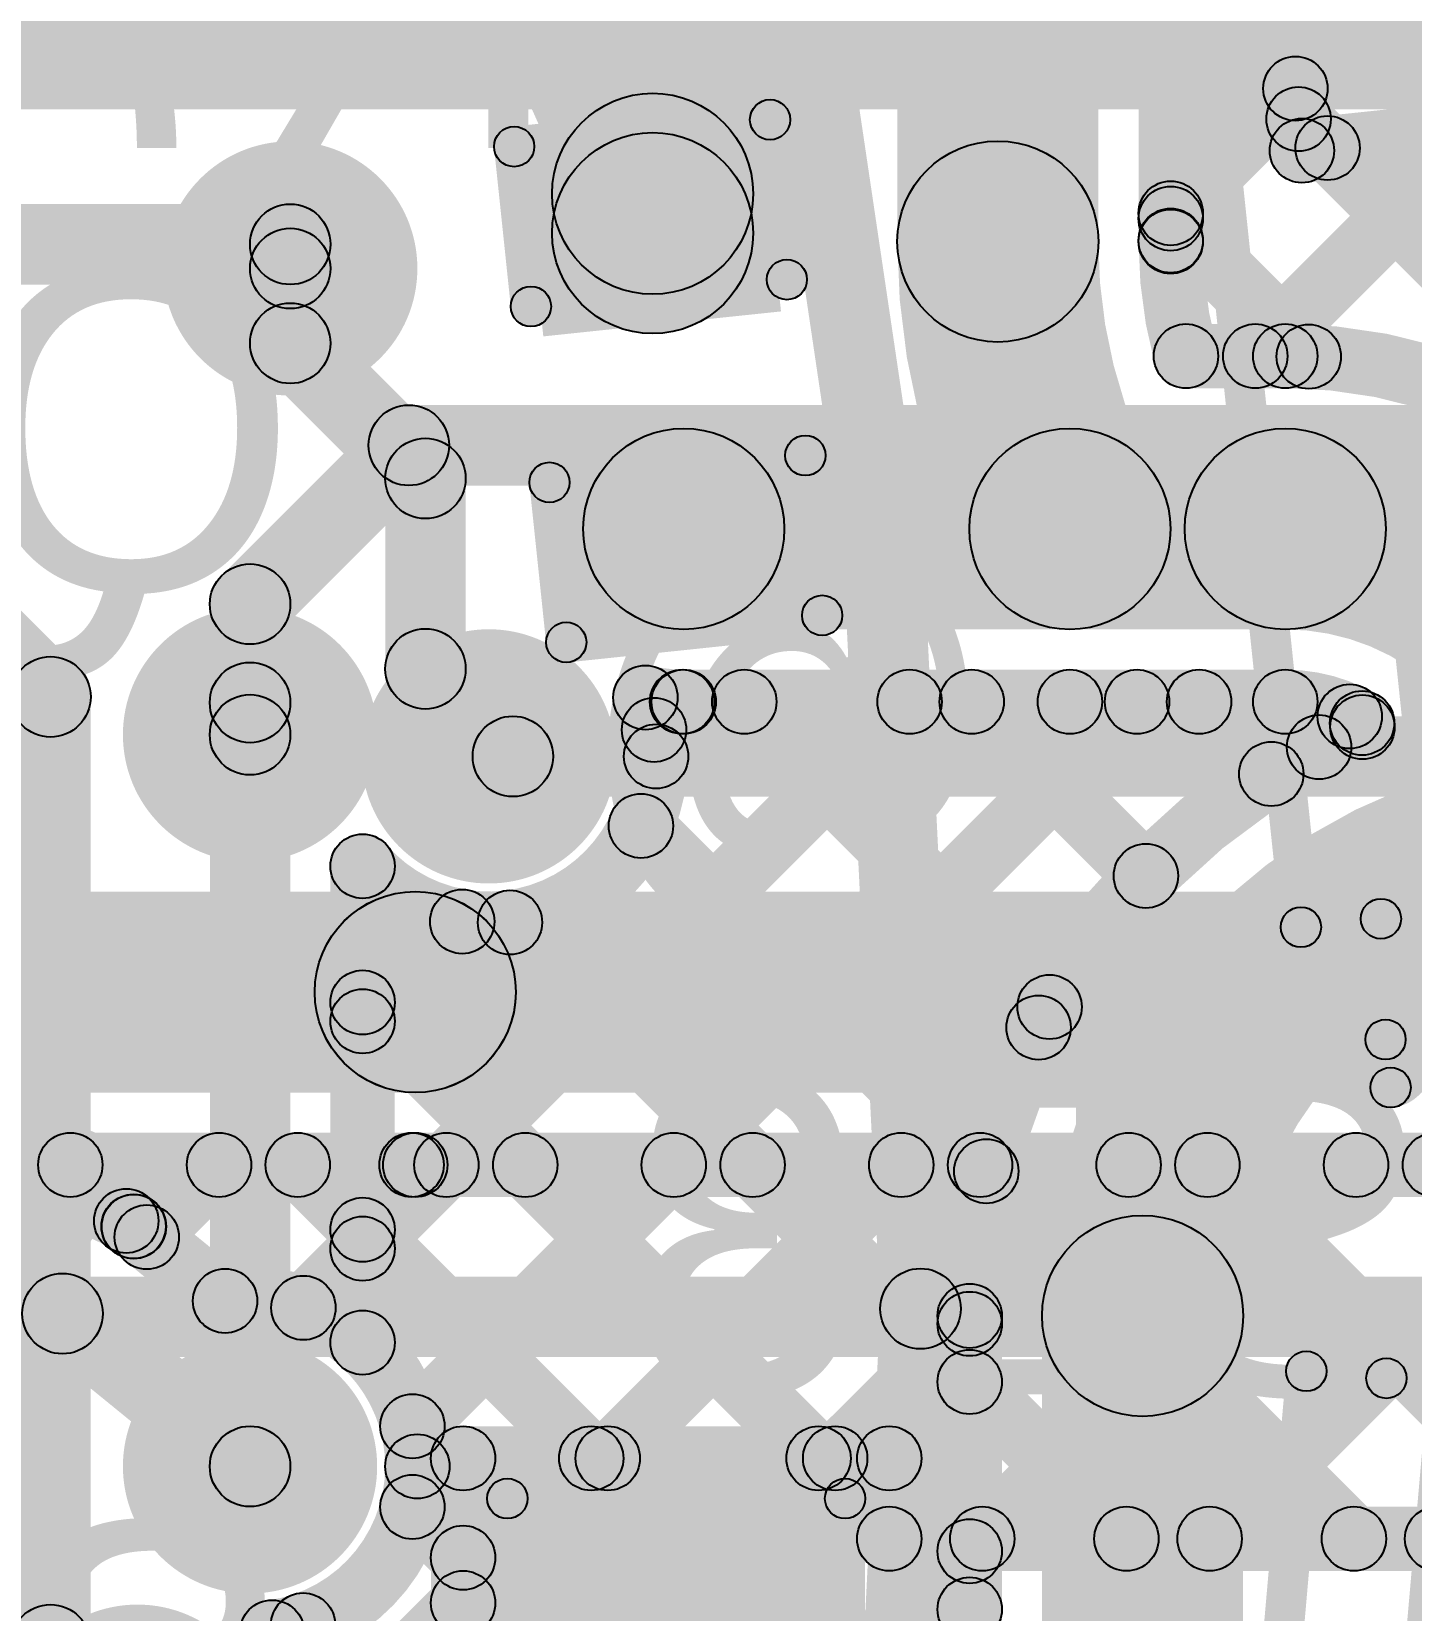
# Model space of a CAD drawing. Header units: millimetres. Extents: x -2.17 to 2.17, y -2.17 to 2.17.
# Drawn here: x 0.8658 to 1.0374, y -0.0365 to 0.1599 of the extents above; entities that cross this region are included whole.
import ezdxf

# ---------------------------------------------------------------- set-up
doc = ezdxf.new("R2010")
doc.units = ezdxf.units.MM
doc.header["$MEASUREMENT"] = 0
for name, color, linetype in [('BottomLayer', 5, 'Continuous'), ('BottomOverlay', 54, 'Continuous'), ('BottomPaste', 16, 'Continuous'), ('BottomSolder', 6, 'Continuous'), ('Mechanical1', 6, 'Continuous'), ('Mechanical2', 216, 'Continuous'), ('TopLayer', 1, 'Continuous'), ('TopOverlay', 2, 'Continuous'), ('TopPaste', 8, 'Continuous'), ('TopSolder', 216, 'Continuous'), ('ViaHoleLayer', 16, 'Continuous')]:
    doc.layers.add(name, color=color, linetype=linetype)

# ---------------------------------------------------------------- blocks, each defined once
blk = doc.blocks.new('S______B______B_60')
at = {"layer": 'BottomLayer'}
for points in [[(-0.015, 0.0175), (-0.015, -0.0175), (-0.045, -0.0175), (-0.045, 0.0175)], [(0.045, 0.0175), (0.045, -0.0175), (0.015, -0.0175), (0.015, 0.0175)]]:
    blk.add_hatch(color=5, dxfattribs=at).paths.add_polyline_path(points)
at = {"layer": 'BottomOverlay'}
h = blk.add_hatch(color=54, dxfattribs=at)
edge = h.paths.add_edge_path()
edge.add_arc((-0.049, 0.021), 0.0025, 0, 360)
h = blk.add_hatch(color=54, dxfattribs=at)
edge = h.paths.add_edge_path()
edge.add_arc((-0.049, 0.021), 0.0025, 0, 360)
for points in [[(0.049, 0.0235), (0.049, 0.0185), (-0.049, 0.0185), (-0.049, 0.0235)], [(-0.0465, -0.021), (-0.0515, -0.021), (-0.0515, 0.021), (-0.0465, 0.021)], [(0.0515, -0.021), (0.0465, -0.021), (0.0465, 0.021), (0.0515, 0.021)], [(0.049, -0.0185), (0.049, -0.0235), (-0.049, -0.0235), (-0.049, -0.0185)]]:
    blk.add_hatch(color=54, dxfattribs=at).paths.add_polyline_path(points)
h = blk.add_hatch(color=54, dxfattribs=at)
edge = h.paths.add_edge_path()
edge.add_arc((0.049, 0.021), 0.0025, 0, 360)
h = blk.add_hatch(color=54, dxfattribs=at)
edge = h.paths.add_edge_path()
edge.add_arc((0.049, 0.021), 0.0025, 0, 360)
h = blk.add_hatch(color=54, dxfattribs=at)
edge = h.paths.add_edge_path()
edge.add_arc((-0.049, -0.021), 0.0025, 0, 360)
h = blk.add_hatch(color=54, dxfattribs=at)
edge = h.paths.add_edge_path()
edge.add_arc((-0.049, -0.021), 0.0025, 0, 360)
h = blk.add_hatch(color=54, dxfattribs=at)
edge = h.paths.add_edge_path()
edge.add_arc((0.049, -0.021), 0.0025, 0, 360)
h = blk.add_hatch(color=54, dxfattribs=at)
edge = h.paths.add_edge_path()
edge.add_arc((0.049, -0.021), 0.0025, 0, 360)
at = {"layer": 'BottomPaste'}
for points in [[(-0.015, 0.0175), (-0.015, -0.0175), (-0.045, -0.0175), (-0.045, 0.0175)], [(0.045, 0.0175), (0.045, -0.0175), (0.015, -0.0175), (0.015, 0.0175)]]:
    blk.add_hatch(color=16, dxfattribs=at).paths.add_polyline_path(points)
at = {"layer": 'BottomSolder'}
for points in [[(-0.011, 0.0215), (-0.011, -0.0215), (-0.049, -0.0215), (-0.049, 0.0215)], [(0.049, 0.0215), (0.049, -0.0215), (0.011, -0.0215), (0.011, 0.0215)]]:
    blk.add_hatch(color=6, dxfattribs=at).paths.add_polyline_path(points)
at = {"layer": 'BottomOverlay'}
for centre in [(-0.049, 0.021), (-0.049, 0.021), (0.049, 0.021), (0.049, 0.021), (-0.049, -0.021), (-0.049, -0.021), (0.049, -0.021), (0.049, -0.021)]:
    blk.add_circle(centre, 0.0025, dxfattribs=at)
blk = doc.blocks.new('WS2812B_M____230')
at = {"layer": 'TopOverlay'}
for points in [[(-0.07, 0.0675), (-0.07, 0.0725), (0.07, 0.0725), (0.07, 0.0675)], [(0.0675, 0.07), (0.0725, 0.07), (0.0725, 0.06), (0.0675, 0.06)]]:
    blk.add_hatch(color=2, dxfattribs=at).paths.add_polyline_path(points)
h = blk.add_hatch(color=2, dxfattribs=at)
edge = h.paths.add_edge_path()
edge.add_arc((0.07, 0.07), 0.0025, 0, 360)
h = blk.add_hatch(color=2, dxfattribs=at)
edge = h.paths.add_edge_path()
edge.add_arc((0.07, 0.07), 0.0025, 0, 360)
h = blk.add_hatch(color=2, dxfattribs=at)
edge = h.paths.add_edge_path()
edge.add_arc((0.07, 0.06), 0.0025, 0, 360)
at = {"layer": 'TopSolder'}
blk.add_hatch(color=216, dxfattribs=at).paths.add_polyline_path([(0.03104, 0.05479), (0.09809, 0.05479), (0.09809, 0.00742), (0.03104, 0.00742)])
at = {"layer": 'TopOverlay'}
for centre in [(0.07, 0.07), (0.07, 0.07), (0.07, 0.06)]:
    blk.add_circle(centre, 0.0025, dxfattribs=at)
blk = doc.blocks.new('WS2812B_M____231')
at = {"layer": 'TopLayer'}
blk.add_hatch(color=1, dxfattribs=at).paths.add_polyline_path([(0.03504, 0.05079), (0.09409, 0.05079), (0.09409, 0.01142), (0.03504, 0.01142)])
at = {"layer": 'TopOverlay'}
h = blk.add_hatch(color=2, dxfattribs=at)
edge = h.paths.add_edge_path()
edge.add_arc((-0.07, 0.07), 0.0025, 0, 360)
h = blk.add_hatch(color=2, dxfattribs=at)
edge = h.paths.add_edge_path()
edge.add_arc((-0.07, 0.07), 0.0025, 0, 360)
for points in [[(0.07, 0.0725), (0.07, 0.0675), (-0.07, 0.0675), (-0.07, 0.0725)], [(-0.0725, 0.07), (-0.0675, 0.07), (-0.0675, 0.06), (-0.0725, 0.06)]]:
    blk.add_hatch(color=2, dxfattribs=at).paths.add_polyline_path(points)
h = blk.add_hatch(color=2, dxfattribs=at)
edge = h.paths.add_edge_path()
edge.add_arc((-0.091, 0.061), 0.0025, 0, 360)
h = blk.add_hatch(color=2, dxfattribs=at)
edge = h.paths.add_edge_path()
edge.add_arc((-0.085, 0.061), 0.0025, 0, 360)
h = blk.add_hatch(color=2, dxfattribs=at)
edge = h.paths.add_edge_path()
edge.add_arc((-0.07, 0.06), 0.0025, 0, 360)
at = {"layer": 'TopPaste'}
blk.add_hatch(color=8, dxfattribs=at).paths.add_polyline_path([(0.03504, 0.05079), (0.09409, 0.05079), (0.09409, 0.01142), (0.03504, 0.01142)])
at = {"layer": 'TopSolder'}
for points in [[(-0.09809, 0.05479), (-0.03104, 0.05479), (-0.03104, 0.00742), (-0.09809, 0.00742)], [(0.03104, 0.05479), (0.09809, 0.05479), (0.09809, 0.00742), (0.03104, 0.00742)]]:
    blk.add_hatch(color=216, dxfattribs=at).paths.add_polyline_path(points)
at = {"layer": 'TopOverlay', "const_width": 0.005}
blk.add_lwpolyline([(-0.085, 0.061, 1), (-0.091, 0.061, 1)], format="xyb", close=True, dxfattribs=at)
at = {"layer": 'TopOverlay'}
for centre in [(-0.07, 0.07), (-0.07, 0.07), (-0.091, 0.061), (-0.085, 0.061), (-0.07, 0.06)]:
    blk.add_circle(centre, 0.0025, dxfattribs=at)
blk = doc.blocks.new('C__0402_403')
at = {"layer": 'TopLayer'}
for points in [[(-0.0275, -0.0125), (-0.0275, 0.0125), (-0.0095, 0.0125), (-0.0095, -0.0125)], [(0.0095, -0.0125), (0.0095, 0.0125), (0.0275, 0.0125), (0.0275, -0.0125)]]:
    blk.add_hatch(color=1, dxfattribs=at).paths.add_polyline_path(points)
at = {"layer": 'TopOverlay'}
h = blk.add_hatch(color=2, dxfattribs=at)
edge = h.paths.add_edge_path()
edge.add_arc((-0.031, 0.016), 0.0025, 0, 360)
h = blk.add_hatch(color=2, dxfattribs=at)
edge = h.paths.add_edge_path()
edge.add_arc((-0.031, 0.016), 0.0025, 0, 360)
for points in [[(-0.031, 0.0135), (-0.031, 0.0185), (-0.011, 0.0185), (-0.011, 0.0135)], [(0.011, 0.0135), (0.011, 0.0185), (0.031, 0.0185), (0.031, 0.0135)], [(-0.0285, -0.016), (-0.0335, -0.016), (-0.0335, 0.016), (-0.0285, 0.016)], [(0.0335, -0.016), (0.0285, -0.016), (0.0285, 0.016), (0.0335, 0.016)], [(-0.031, -0.0185), (-0.031, -0.0135), (-0.011, -0.0135), (-0.011, -0.0185)], [(0.011, -0.0185), (0.011, -0.0135), (0.031, -0.0135), (0.031, -0.0185)]]:
    blk.add_hatch(color=2, dxfattribs=at).paths.add_polyline_path(points)
h = blk.add_hatch(color=2, dxfattribs=at)
edge = h.paths.add_edge_path()
edge.add_arc((-0.011, 0.016), 0.0025, 0, 360)
h = blk.add_hatch(color=2, dxfattribs=at)
edge = h.paths.add_edge_path()
edge.add_arc((0.011, 0.016), 0.0025, 0, 360)
h = blk.add_hatch(color=2, dxfattribs=at)
edge = h.paths.add_edge_path()
edge.add_arc((0.031, 0.016), 0.0025, 0, 360)
h = blk.add_hatch(color=2, dxfattribs=at)
edge = h.paths.add_edge_path()
edge.add_arc((0.031, 0.016), 0.0025, 0, 360)
h = blk.add_hatch(color=2, dxfattribs=at)
edge = h.paths.add_edge_path()
edge.add_arc((-0.031, -0.016), 0.0025, 0, 360)
h = blk.add_hatch(color=2, dxfattribs=at)
edge = h.paths.add_edge_path()
edge.add_arc((-0.031, -0.016), 0.0025, 0, 360)
h = blk.add_hatch(color=2, dxfattribs=at)
edge = h.paths.add_edge_path()
edge.add_arc((-0.011, -0.016), 0.0025, 0, 360)
h = blk.add_hatch(color=2, dxfattribs=at)
edge = h.paths.add_edge_path()
edge.add_arc((0.011, -0.016), 0.0025, 0, 360)
h = blk.add_hatch(color=2, dxfattribs=at)
edge = h.paths.add_edge_path()
edge.add_arc((0.031, -0.016), 0.0025, 0, 360)
h = blk.add_hatch(color=2, dxfattribs=at)
edge = h.paths.add_edge_path()
edge.add_arc((0.031, -0.016), 0.0025, 0, 360)
at = {"layer": 'TopPaste'}
for points in [[(-0.0275, -0.0125), (-0.0275, 0.0125), (-0.0095, 0.0125), (-0.0095, -0.0125)], [(0.0095, -0.0125), (0.0095, 0.0125), (0.0275, 0.0125), (0.0275, -0.0125)]]:
    blk.add_hatch(color=8, dxfattribs=at).paths.add_polyline_path(points)
at = {"layer": 'TopSolder'}
for points in [[(-0.02986, -0.01486), (-0.02986, 0.01486), (-0.00714, 0.01486), (-0.00714, -0.01486)], [(0.00714, -0.01486), (0.00714, 0.01486), (0.02986, 0.01486), (0.02986, -0.01486)]]:
    blk.add_hatch(color=216, dxfattribs=at).paths.add_polyline_path(points)
at = {"layer": 'TopOverlay'}
for centre in [(-0.031, 0.016), (-0.031, 0.016), (-0.011, 0.016), (0.011, 0.016), (0.031, 0.016), (0.031, 0.016), (-0.031, -0.016), (-0.031, -0.016), (-0.011, -0.016), (0.011, -0.016), (0.031, -0.016), (0.031, -0.016)]:
    blk.add_circle(centre, 0.0025, dxfattribs=at)

msp = doc.modelspace()

# ---------------------------------------------------------------- hatches: boundary and pattern name
at = {"layer": 'BottomLayer'}
for points in [[(0.81931, 0.1502), (0.81931, 0.1752), (1.63369, 0.1752), (1.63369, 0.1502)], [(0.76865, 0.12839), (0.76865, 0.13839), (0.898, 0.13839), (0.898, 0.12839)], [(0.91275, 0.10339), (0.91275, 0.11339), (1.20744, 0.11339), (1.20744, 0.10339)], [(0.89654, 0.0851), (0.88946, 0.09217), (0.90922, 0.11193), (0.91629, 0.10485)], [(0.898, 0.07239), (0.888, 0.07239), (0.888, 0.08864), (0.898, 0.08864)], [(0.92569, 0.0647), (0.92569, 0.0747), (1.18996, 0.0747), (1.18996, 0.0647)], [(0.84416, 0.02789), (0.84416, 0.05289), (0.91355, 0.05289), (0.91355, 0.02789)], [(0.91355, 0.02788), (0.91355, 0.05288), (1.27262, 0.05288), (1.27262, 0.02788)], [(0.90471, 0.03155), (0.92239, 0.04923), (0.92239, 0.04922), (0.90471, 0.03155)], [(0.84416, 0.01489), (0.84416, 0.02289), (0.91309, 0.02289), (0.91309, 0.01489)], [(0.86782, 0.01606), (0.87347, 0.02172), (0.88044, 0.01475), (0.87478, 0.0091)], [(0.88298, 0.00708), (0.87733, 0.01274), (0.88631, 0.02172), (0.89196, 0.01606)], [(0.8961, 0.01606), (0.90176, 0.02172), (0.93826, -0.01478), (0.9326, -0.02044)], [(0.90247, -0.00172), (0.89681, 0.00394), (0.91459, 0.02171), (0.92024, 0.01606)], [(0.91603, -0.01644), (0.91037, -0.01078), (0.94287, 0.02171), (0.94853, 0.01606)], [(0.91355, 0.01488), (0.91355, 0.02288), (1.17326, 0.02288), (1.17326, 0.01488)], [(0.92439, 0.01606), (0.93005, 0.02171), (0.96654, -0.01478), (0.96089, -0.02044)], [(0.94032, -0.02044), (0.93466, -0.01478), (0.97116, 0.02171), (0.97681, 0.01606)], [(0.95267, 0.01606), (0.95833, 0.02171), (1.00483, -0.02478), (0.99917, -0.03044)], [(0.9686, -0.02044), (0.96294, -0.01478), (0.99944, 0.02171), (1.0051, 0.01606)], [(0.98096, 0.01606), (0.98662, 0.02171), (1.03311, -0.02478), (1.02745, -0.03044)], [(0.98689, -0.03044), (0.98123, -0.02478), (1.02772, 0.02171), (1.03338, 0.01606)], [(1.00924, 0.01606), (1.0149, 0.02171), (1.0614, -0.02478), (1.05574, -0.03044)], [(1.01517, -0.03044), (1.00951, -0.02478), (1.05601, 0.02171), (1.06167, 0.01606)], [(0.87602, 0.00812), (0.88107, 0.01432), (0.89243, 0.00507), (0.88738, -0.00113)], [(0.86652, -0.00349), (0.87283, 0.00427), (0.89616, -0.01473), (0.88984, -0.02249)], [(0.83521, -0.04115), (0.82814, -0.03407), (0.86614, 0.00393), (0.87321, -0.00315)], [(0.9195, -0.02161), (0.9195, -0.01361), (0.9725, -0.01361), (0.9725, -0.02161)], [(0.9235, -0.06561), (0.9155, -0.06561), (0.9155, -0.01761), (0.9235, -0.01761)], [(0.9765, -0.02761), (0.9685, -0.02761), (0.9685, -0.01761), (0.9765, -0.01761)], [(0.91036, -0.02648), (0.91602, -0.02083), (0.92233, -0.02714), (0.91667, -0.03279)], [(0.9725, -0.03161), (0.9725, -0.02361), (1.063, -0.02361), (1.063, -0.03161)], [(0.90224, -0.05852), (0.89658, -0.05286), (0.91667, -0.03277), (0.92233, -0.03843)], [(0.89677, -0.04118), (0.90243, -0.03552), (0.92233, -0.05542), (0.91667, -0.06108)]]:
    msp.add_hatch(color=5, dxfattribs=at).paths.add_polyline_path(points)
h = msp.add_hatch(color=5, dxfattribs=at)
edge = h.paths.add_edge_path()
edge.add_arc((0.898, 0.13039), 0.01181, 0, 360)
h = msp.add_hatch(color=5, dxfattribs=at)
edge = h.paths.add_edge_path()
edge.add_arc((0.898, 0.13339), 0.005, 0, 360)
h = msp.add_hatch(color=5, dxfattribs=at)
edge = h.paths.add_edge_path()
edge.add_arc((0.91275, 0.10839), 0.005, 0, 360)
h = msp.add_hatch(color=5, dxfattribs=at)
edge = h.paths.add_edge_path()
edge.add_arc((0.91275, 0.10839), 0.005, 0, 360)
h = msp.add_hatch(color=5, dxfattribs=at)
edge = h.paths.add_edge_path()
edge.add_arc((0.893, 0.08864), 0.005, 0, 360)
h = msp.add_hatch(color=5, dxfattribs=at)
edge = h.paths.add_edge_path()
edge.add_arc((0.893, 0.08864), 0.005, 0, 360)
h = msp.add_hatch(color=5, dxfattribs=at)
edge = h.paths.add_edge_path()
edge.add_arc((0.893, 0.07239), 0.01181, 0, 360)
h = msp.add_hatch(color=5, dxfattribs=at)
edge = h.paths.add_edge_path()
edge.add_arc((0.92269, 0.0697), 0.01181, 0, 360)
h = msp.add_hatch(color=5, dxfattribs=at)
edge = h.paths.add_edge_path()
edge.add_arc((0.893, 0.07239), 0.005, 0, 360)
h = msp.add_hatch(color=5, dxfattribs=at)
edge = h.paths.add_edge_path()
edge.add_arc((0.92569, 0.0697), 0.005, 0, 360)
h = msp.add_hatch(color=5, dxfattribs=at)
edge = h.paths.add_edge_path()
edge.add_arc((0.91355, 0.04039), 0.0125, 0, 360)
h = msp.add_hatch(color=5, dxfattribs=at)
edge = h.paths.add_edge_path()
edge.add_arc((0.91355, 0.04039), 0.0125, 0, 360)
h = msp.add_hatch(color=5, dxfattribs=at)
edge = h.paths.add_edge_path()
edge.add_arc((0.91355, 0.04038), 0.0125, 0, 360)
h = msp.add_hatch(color=5, dxfattribs=at)
edge = h.paths.add_edge_path()
edge.add_arc((0.91355, 0.04038), 0.0125, 0, 360)
h = msp.add_hatch(color=5, dxfattribs=at)
edge = h.paths.add_edge_path()
edge.add_arc((0.87065, 0.01889), 0.004, 0, 360)
h = msp.add_hatch(color=5, dxfattribs=at)
edge = h.paths.add_edge_path()
edge.add_arc((0.88914, 0.01889), 0.004, 0, 360)
h = msp.add_hatch(color=5, dxfattribs=at)
edge = h.paths.add_edge_path()
edge.add_arc((0.89893, 0.01889), 0.004, 0, 360)
h = msp.add_hatch(color=5, dxfattribs=at)
edge = h.paths.add_edge_path()
edge.add_arc((0.91309, 0.01889), 0.004, 0, 360)
h = msp.add_hatch(color=5, dxfattribs=at)
edge = h.paths.add_edge_path()
edge.add_arc((0.91355, 0.01888), 0.004, 0, 360)
h = msp.add_hatch(color=5, dxfattribs=at)
edge = h.paths.add_edge_path()
edge.add_arc((0.91742, 0.01888), 0.004, 0, 360)
h = msp.add_hatch(color=5, dxfattribs=at)
edge = h.paths.add_edge_path()
edge.add_arc((0.92722, 0.01888), 0.004, 0, 360)
h = msp.add_hatch(color=5, dxfattribs=at)
edge = h.paths.add_edge_path()
edge.add_arc((0.9457, 0.01888), 0.004, 0, 360)
h = msp.add_hatch(color=5, dxfattribs=at)
edge = h.paths.add_edge_path()
edge.add_arc((0.9555, 0.01888), 0.004, 0, 360)
h = msp.add_hatch(color=5, dxfattribs=at)
edge = h.paths.add_edge_path()
edge.add_arc((0.97398, 0.01888), 0.004, 0, 360)
h = msp.add_hatch(color=5, dxfattribs=at)
edge = h.paths.add_edge_path()
edge.add_arc((0.98379, 0.01888), 0.004, 0, 360)
h = msp.add_hatch(color=5, dxfattribs=at)
edge = h.paths.add_edge_path()
edge.add_arc((1.00227, 0.01888), 0.004, 0, 360)
h = msp.add_hatch(color=5, dxfattribs=at)
edge = h.paths.add_edge_path()
edge.add_arc((1.01207, 0.01888), 0.004, 0, 360)
h = msp.add_hatch(color=5, dxfattribs=at)
edge = h.paths.add_edge_path()
edge.add_arc((1.03055, 0.01888), 0.004, 0, 360)
h = msp.add_hatch(color=5, dxfattribs=at)
edge = h.paths.add_edge_path()
edge.add_arc((1.04036, 0.01888), 0.004, 0, 360)
h = msp.add_hatch(color=5, dxfattribs=at)
edge = h.paths.add_edge_path()
edge.add_arc((0.87761, 0.01192), 0.004, 0, 360)
h = msp.add_hatch(color=5, dxfattribs=at)
edge = h.paths.add_edge_path()
edge.add_arc((0.87852, 0.01124), 0.004, 0, 360)
h = msp.add_hatch(color=5, dxfattribs=at)
edge = h.paths.add_edge_path()
edge.add_arc((0.87855, 0.01122), 0.004, 0, 360)
h = msp.add_hatch(color=5, dxfattribs=at)
edge = h.paths.add_edge_path()
edge.add_arc((0.87855, 0.01122), 0.004, 0, 360)
h = msp.add_hatch(color=5, dxfattribs=at)
edge = h.paths.add_edge_path()
edge.add_arc((0.88016, 0.00991), 0.004, 0, 360)
h = msp.add_hatch(color=5, dxfattribs=at)
edge = h.paths.add_edge_path()
edge.add_arc((0.8899, 0.00197), 0.004, 0, 360)
h = msp.add_hatch(color=5, dxfattribs=at)
edge = h.paths.add_edge_path()
edge.add_arc((0.8899, 0.00197), 0.004, 0, 360)
h = msp.add_hatch(color=5, dxfattribs=at)
edge = h.paths.add_edge_path()
edge.add_arc((0.86968, 0.00039), 0.005, 0, 360)
h = msp.add_hatch(color=5, dxfattribs=at)
edge = h.paths.add_edge_path()
edge.add_arc((0.86968, 0.00039), 0.005, 0, 360)
h = msp.add_hatch(color=5, dxfattribs=at)
edge = h.paths.add_edge_path()
edge.add_arc((0.89964, 0.00111), 0.004, 0, 360)
h = msp.add_hatch(color=5, dxfattribs=at)
edge = h.paths.add_edge_path()
edge.add_arc((0.893, -0.01861), 0.01181, 0, 360)
h = msp.add_hatch(color=5, dxfattribs=at)
edge = h.paths.add_edge_path()
edge.add_arc((0.9132, -0.01361), 0.004, 0, 360)
h = msp.add_hatch(color=5, dxfattribs=at)
edge = h.paths.add_edge_path()
edge.add_arc((0.893, -0.01861), 0.005, 0, 360)
h = msp.add_hatch(color=5, dxfattribs=at)
edge = h.paths.add_edge_path()
edge.add_arc((0.9195, -0.01761), 0.004, 0, 360)
h = msp.add_hatch(color=5, dxfattribs=at)
edge = h.paths.add_edge_path()
edge.add_arc((0.9195, -0.01761), 0.004, 0, 360)
h = msp.add_hatch(color=5, dxfattribs=at)
edge = h.paths.add_edge_path()
edge.add_arc((0.93543, -0.01761), 0.004, 0, 360)
h = msp.add_hatch(color=5, dxfattribs=at)
edge = h.paths.add_edge_path()
edge.add_arc((0.93749, -0.01761), 0.004, 0, 360)
h = msp.add_hatch(color=5, dxfattribs=at)
edge = h.paths.add_edge_path()
edge.add_arc((0.96371, -0.01761), 0.004, 0, 360)
h = msp.add_hatch(color=5, dxfattribs=at)
edge = h.paths.add_edge_path()
edge.add_arc((0.96577, -0.01761), 0.004, 0, 360)
h = msp.add_hatch(color=5, dxfattribs=at)
edge = h.paths.add_edge_path()
edge.add_arc((0.9725, -0.01761), 0.004, 0, 360)
h = msp.add_hatch(color=5, dxfattribs=at)
edge = h.paths.add_edge_path()
edge.add_arc((0.9725, -0.01761), 0.004, 0, 360)
h = msp.add_hatch(color=5, dxfattribs=at)
edge = h.paths.add_edge_path()
edge.add_arc((0.91381, -0.01861), 0.004, 0, 360)
h = msp.add_hatch(color=5, dxfattribs=at)
edge = h.paths.add_edge_path()
edge.add_arc((0.91381, -0.01861), 0.004, 0, 360)
h = msp.add_hatch(color=5, dxfattribs=at)
edge = h.paths.add_edge_path()
edge.add_arc((0.91319, -0.02366), 0.004, 0, 360)
h = msp.add_hatch(color=5, dxfattribs=at)
edge = h.paths.add_edge_path()
edge.add_arc((0.9725, -0.02761), 0.004, 0, 360)
h = msp.add_hatch(color=5, dxfattribs=at)
edge = h.paths.add_edge_path()
edge.add_arc((0.9725, -0.02761), 0.004, 0, 360)
h = msp.add_hatch(color=5, dxfattribs=at)
edge = h.paths.add_edge_path()
edge.add_arc((0.98406, -0.02761), 0.004, 0, 360)
h = msp.add_hatch(color=5, dxfattribs=at)
edge = h.paths.add_edge_path()
edge.add_arc((1.002, -0.02761), 0.004, 0, 360)
h = msp.add_hatch(color=5, dxfattribs=at)
edge = h.paths.add_edge_path()
edge.add_arc((1.01234, -0.02761), 0.004, 0, 360)
h = msp.add_hatch(color=5, dxfattribs=at)
edge = h.paths.add_edge_path()
edge.add_arc((1.03028, -0.02761), 0.004, 0, 360)
h = msp.add_hatch(color=5, dxfattribs=at)
edge = h.paths.add_edge_path()
edge.add_arc((1.04063, -0.02761), 0.004, 0, 360)
h = msp.add_hatch(color=5, dxfattribs=at)
edge = h.paths.add_edge_path()
edge.add_arc((0.9195, -0.02997), 0.004, 0, 360)
h = msp.add_hatch(color=5, dxfattribs=at)
edge = h.paths.add_edge_path()
edge.add_arc((0.9195, -0.0356), 0.004, 0, 360)
h = msp.add_hatch(color=5, dxfattribs=at)
edge = h.paths.add_edge_path()
edge.add_arc((0.89574, -0.03924), 0.004, 0, 360)
h = msp.add_hatch(color=5, dxfattribs=at)
edge = h.paths.add_edge_path()
edge.add_arc((0.89574, -0.03924), 0.004, 0, 360)
h = msp.add_hatch(color=5, dxfattribs=at)
edge = h.paths.add_edge_path()
edge.add_arc((0.8996, -0.03835), 0.004, 0, 360)
at = {"layer": 'BottomSolder'}
h = msp.add_hatch(color=6, dxfattribs=at)
edge = h.paths.add_edge_path()
edge.add_arc((0.898, 0.13039), 0.01581, 0, 360)
h = msp.add_hatch(color=6, dxfattribs=at)
edge = h.paths.add_edge_path()
edge.add_arc((0.893, 0.07239), 0.01581, 0, 360)
h = msp.add_hatch(color=6, dxfattribs=at)
edge = h.paths.add_edge_path()
edge.add_arc((0.92269, 0.0697), 0.01581, 0, 360)
h = msp.add_hatch(color=6, dxfattribs=at)
edge = h.paths.add_edge_path()
edge.add_arc((0.893, -0.01861), 0.01581, 0, 360)
h = msp.add_hatch(color=6, dxfattribs=at)
edge = h.paths.add_edge_path()
edge.add_arc((0.879, -0.05161), 0.01581, 0, 360)
at = {"layer": 'Mechanical1'}
msp.add_hatch(color=6, dxfattribs=at).paths.add_polyline_path([(0, -0.005), (0, 0.005), (2.16461, 0.005), (2.16461, -0.005)])
at = {"layer": 'Mechanical2'}
h = msp.add_hatch(color=216, dxfattribs=at)
edge = h.paths.add_edge_path()
edge.add_arc((0.97638, 0.001), 0.005, 0, 360)
at = {"layer": 'TopLayer'}
for points in [[(0.9985, 0.13374), (0.9735, 0.13374), (0.9735, 0.223), (0.9985, 0.223)], [(1.0115, 0.13385), (1.0035, 0.13385), (1.0035, 0.223), (1.0115, 0.223)], [(1.01181, 0.22103), (1.01977, 0.22187), (1.0278, 0.14545), (1.01984, 0.14462)], [(1.00467, 0.16205), (1.01033, 0.16771), (1.02623, 0.1518), (1.02058, 0.14614)], [(1.01033, 0.13443), (1.00467, 0.14008), (1.02018, 0.15559), (1.02583, 0.14993)], [(1.02424, 0.14106), (1.0234, 0.14901), (1.08029, 0.15499), (1.08113, 0.14704)], [(1.02058, 0.14614), (1.02623, 0.1518), (1.02983, 0.1482), (1.02418, 0.14254)], [(1.02085, 0.11666), (1.01519, 0.12232), (1.04306, 0.15018), (1.04872, 0.14453)], [(1.02418, 0.14254), (1.02983, 0.1482), (1.07722, 0.10081), (1.07156, 0.09516)], [(0.95557, 0.13479), (0.93057, 0.13479), (0.93057, 0.13968), (0.95557, 0.13968)], [(1.00467, 0.13377), (1.01033, 0.13942), (1.0275, 0.12225), (1.02184, 0.11659)], [(0.903, 0.12108), (0.893, 0.12108), (0.893, 0.13039), (0.903, 0.13039)], [(0.89446, 0.11755), (0.90154, 0.12462), (0.91835, 0.10781), (0.91128, 0.10074)], [(1.0094, 0.11549), (1.0094, 0.12349), (1.02175, 0.12349), (1.02175, 0.11549)], [(0.94693, 0.08549), (0.94693, 0.11049), (0.99496, 0.11049), (0.99496, 0.08549)], [(0.99496, 0.08549), (0.99496, 0.11049), (1.02175, 0.11049), (1.02175, 0.08549)], [(0.91981, 0.08058), (0.90981, 0.08058), (0.90981, 0.10427), (0.91981, 0.10427)], [(0.85446, 0.08377), (0.86154, 0.09084), (0.87173, 0.08064), (0.86466, 0.07357)], [(0.91128, 0.07704), (0.91835, 0.08411), (0.92923, 0.07323), (0.92216, 0.06616)], [(0.90983, 0.00564), (0.90417, 0.0113), (0.97219, 0.07932), (0.97785, 0.07366)], [(0.91603, -0.01644), (0.91037, -0.01078), (1.00048, 0.07932), (1.00613, 0.07366)], [(0.94607, 0.07017), (0.94041, 0.07582), (0.94391, 0.07932), (0.94957, 0.07366)], [(0.94693, 0.07249), (0.94693, 0.08049), (0.99496, 0.08049), (0.99496, 0.07249)], [(0.95164, 0.07366), (0.95729, 0.07932), (0.99526, 0.04136), (0.9896, 0.0357)], [(0.97992, 0.07366), (0.98558, 0.07932), (1.00723, 0.05766), (1.00158, 0.05201)], [(0.99496, 0.07249), (0.99496, 0.08049), (1.02175, 0.08049), (1.02175, 0.07249)], [(1.00821, 0.07366), (1.01386, 0.07932), (1.02284, 0.07034), (1.01718, 0.06469)], [(0.87319, -0.04081), (0.86319, -0.04081), (0.86319, 0.07711), (0.87319, 0.07711)], [(1.02878, 0.06803), (1.02312, 0.07368), (1.02694, 0.0775), (1.0326, 0.07184)], [(0.898, -0.01861), (0.888, -0.01861), (0.888, 0.07639), (0.898, 0.07639)], [(0.93879, 0.05822), (0.94445, 0.06388), (0.9874, 0.02093), (0.98174, 0.01528)], [(0.911, -0.00321), (0.903, -0.00321), (0.903, 0.05603), (0.911, 0.05603)], [(0.90983, 0.03393), (0.90417, 0.03958), (0.91657, 0.05198), (0.92222, 0.04632)], [(0.92251, 0.04622), (0.92816, 0.05188), (0.98533, -0.00528), (0.97967, -0.01094)], [(0.90417, 0.03627), (0.90983, 0.04193), (0.98533, -0.03357), (0.97967, -0.03923)], [(0.90224, -0.05852), (0.89658, -0.05286), (0.98824, 0.0388), (0.9939, 0.03314)], [(0.90417, 0.00799), (0.90983, 0.01365), (0.96683, -0.04335), (0.96117, -0.04901)], [(0.94219, -0.04685), (0.93653, -0.0412), (0.97967, 0.00194), (0.98533, -0.00371)], [(0.9865, -0.06915), (0.9785, -0.06915), (0.9785, 0.00011), (0.9865, 0.00011)], [(1.0165, -0.06915), (0.9915, -0.06915), (0.9915, 0.00011), (1.0165, 0.00011)], [(0.91036, -0.02648), (0.91602, -0.02083), (0.93583, -0.04064), (0.93018, -0.0463)], [(0.9682, -0.04913), (0.96254, -0.04347), (0.97967, -0.02634), (0.98533, -0.032)], [(0.89677, -0.04118), (0.90243, -0.03552), (0.91782, -0.05092), (0.91217, -0.05657)]]:
    msp.add_hatch(color=1, dxfattribs=at).paths.add_polyline_path(points)
h = msp.add_hatch(color=1, dxfattribs=at)
edge = h.paths.add_edge_path()
edge.add_arc((1.02301, 0.15276), 0.004, 0, 360)
h = msp.add_hatch(color=1, dxfattribs=at)
edge = h.paths.add_edge_path()
edge.add_arc((0.94307, 0.13968), 0.0125, 0, 360)
h = msp.add_hatch(color=1, dxfattribs=at)
edge = h.paths.add_edge_path()
edge.add_arc((0.94307, 0.13968), 0.0125, 0, 360)
h = msp.add_hatch(color=1, dxfattribs=at)
edge = h.paths.add_edge_path()
edge.add_arc((1.0234, 0.14897), 0.004, 0, 360)
h = msp.add_hatch(color=1, dxfattribs=at)
edge = h.paths.add_edge_path()
edge.add_arc((1.0234, 0.14897), 0.004, 0, 360)
h = msp.add_hatch(color=1, dxfattribs=at)
edge = h.paths.add_edge_path()
edge.add_arc((1.02701, 0.14537), 0.004, 0, 360)
h = msp.add_hatch(color=1, dxfattribs=at)
edge = h.paths.add_edge_path()
edge.add_arc((1.02701, 0.14537), 0.004, 0, 360)
h = msp.add_hatch(color=1, dxfattribs=at)
edge = h.paths.add_edge_path()
edge.add_arc((0.94307, 0.13479), 0.0125, 0, 360)
h = msp.add_hatch(color=1, dxfattribs=at)
edge = h.paths.add_edge_path()
edge.add_arc((1.02382, 0.14504), 0.004, 0, 360)
h = msp.add_hatch(color=1, dxfattribs=at)
edge = h.paths.add_edge_path()
edge.add_arc((1.02382, 0.14504), 0.004, 0, 360)
h = msp.add_hatch(color=1, dxfattribs=at)
edge = h.paths.add_edge_path()
edge.add_arc((0.986, 0.13374), 0.0125, 0, 360)
h = msp.add_hatch(color=1, dxfattribs=at)
edge = h.paths.add_edge_path()
edge.add_arc((0.986, 0.13374), 0.0125, 0, 360)
h = msp.add_hatch(color=1, dxfattribs=at)
edge = h.paths.add_edge_path()
edge.add_arc((0.898, 0.13039), 0.01181, 0, 360)
h = msp.add_hatch(color=1, dxfattribs=at)
edge = h.paths.add_edge_path()
edge.add_arc((1.0075, 0.13725), 0.004, 0, 360)
h = msp.add_hatch(color=1, dxfattribs=at)
edge = h.paths.add_edge_path()
edge.add_arc((1.0075, 0.13659), 0.004, 0, 360)
h = msp.add_hatch(color=1, dxfattribs=at)
edge = h.paths.add_edge_path()
edge.add_arc((1.0075, 0.13385), 0.004, 0, 360)
h = msp.add_hatch(color=1, dxfattribs=at)
edge = h.paths.add_edge_path()
edge.add_arc((1.0075, 0.13374), 0.004, 0, 360)
h = msp.add_hatch(color=1, dxfattribs=at)
edge = h.paths.add_edge_path()
edge.add_arc((0.898, 0.13039), 0.005, 0, 360)
h = msp.add_hatch(color=1, dxfattribs=at)
edge = h.paths.add_edge_path()
edge.add_arc((0.898, 0.12108), 0.005, 0, 360)
h = msp.add_hatch(color=1, dxfattribs=at)
edge = h.paths.add_edge_path()
edge.add_arc((0.898, 0.12108), 0.005, 0, 360)
h = msp.add_hatch(color=1, dxfattribs=at)
edge = h.paths.add_edge_path()
edge.add_arc((1.0094, 0.11949), 0.004, 0, 360)
h = msp.add_hatch(color=1, dxfattribs=at)
edge = h.paths.add_edge_path()
edge.add_arc((1.0094, 0.11949), 0.004, 0, 360)
h = msp.add_hatch(color=1, dxfattribs=at)
edge = h.paths.add_edge_path()
edge.add_arc((1.01802, 0.11949), 0.004, 0, 360)
h = msp.add_hatch(color=1, dxfattribs=at)
edge = h.paths.add_edge_path()
edge.add_arc((1.02175, 0.11949), 0.004, 0, 360)
h = msp.add_hatch(color=1, dxfattribs=at)
edge = h.paths.add_edge_path()
edge.add_arc((1.02175, 0.11949), 0.004, 0, 360)
h = msp.add_hatch(color=1, dxfattribs=at)
edge = h.paths.add_edge_path()
edge.add_arc((1.02467, 0.11942), 0.004, 0, 360)
h = msp.add_hatch(color=1, dxfattribs=at)
edge = h.paths.add_edge_path()
edge.add_arc((0.94693, 0.09799), 0.0125, 0, 360)
h = msp.add_hatch(color=1, dxfattribs=at)
edge = h.paths.add_edge_path()
edge.add_arc((0.99496, 0.09799), 0.0125, 0, 360)
h = msp.add_hatch(color=1, dxfattribs=at)
edge = h.paths.add_edge_path()
edge.add_arc((0.99496, 0.09799), 0.0125, 0, 360)
h = msp.add_hatch(color=1, dxfattribs=at)
edge = h.paths.add_edge_path()
edge.add_arc((0.99496, 0.09799), 0.0125, 0, 360)
h = msp.add_hatch(color=1, dxfattribs=at)
edge = h.paths.add_edge_path()
edge.add_arc((1.02175, 0.09799), 0.0125, 0, 360)
h = msp.add_hatch(color=1, dxfattribs=at)
edge = h.paths.add_edge_path()
edge.add_arc((1.02175, 0.09799), 0.0125, 0, 360)
h = msp.add_hatch(color=1, dxfattribs=at)
edge = h.paths.add_edge_path()
edge.add_arc((0.91481, 0.10427), 0.005, 0, 360)
h = msp.add_hatch(color=1, dxfattribs=at)
edge = h.paths.add_edge_path()
edge.add_arc((0.91481, 0.10427), 0.005, 0, 360)
h = msp.add_hatch(color=1, dxfattribs=at)
edge = h.paths.add_edge_path()
edge.add_arc((0.91481, 0.08058), 0.005, 0, 360)
h = msp.add_hatch(color=1, dxfattribs=at)
edge = h.paths.add_edge_path()
edge.add_arc((0.91481, 0.08058), 0.005, 0, 360)
h = msp.add_hatch(color=1, dxfattribs=at)
edge = h.paths.add_edge_path()
edge.add_arc((0.893, 0.07239), 0.01181, 0, 360)
h = msp.add_hatch(color=1, dxfattribs=at)
edge = h.paths.add_edge_path()
edge.add_arc((0.86819, 0.07711), 0.005, 0, 360)
h = msp.add_hatch(color=1, dxfattribs=at)
edge = h.paths.add_edge_path()
edge.add_arc((0.86819, 0.07711), 0.005, 0, 360)
h = msp.add_hatch(color=1, dxfattribs=at)
edge = h.paths.add_edge_path()
edge.add_arc((0.893, 0.07639), 0.005, 0, 360)
h = msp.add_hatch(color=1, dxfattribs=at)
edge = h.paths.add_edge_path()
edge.add_arc((0.92269, 0.0697), 0.01181, 0, 360)
h = msp.add_hatch(color=1, dxfattribs=at)
edge = h.paths.add_edge_path()
edge.add_arc((0.94217, 0.07702), 0.004, 0, 360)
h = msp.add_hatch(color=1, dxfattribs=at)
edge = h.paths.add_edge_path()
edge.add_arc((0.94217, 0.07702), 0.004, 0, 360)
h = msp.add_hatch(color=1, dxfattribs=at)
edge = h.paths.add_edge_path()
edge.add_arc((0.94674, 0.07649), 0.004, 0, 360)
h = msp.add_hatch(color=1, dxfattribs=at)
edge = h.paths.add_edge_path()
edge.add_arc((0.94693, 0.07649), 0.004, 0, 360)
h = msp.add_hatch(color=1, dxfattribs=at)
edge = h.paths.add_edge_path()
edge.add_arc((0.94693, 0.07649), 0.004, 0, 360)
h = msp.add_hatch(color=1, dxfattribs=at)
edge = h.paths.add_edge_path()
edge.add_arc((0.95447, 0.07649), 0.004, 0, 360)
h = msp.add_hatch(color=1, dxfattribs=at)
edge = h.paths.add_edge_path()
edge.add_arc((0.97502, 0.07649), 0.004, 0, 360)
h = msp.add_hatch(color=1, dxfattribs=at)
edge = h.paths.add_edge_path()
edge.add_arc((0.98275, 0.07649), 0.004, 0, 360)
h = msp.add_hatch(color=1, dxfattribs=at)
edge = h.paths.add_edge_path()
edge.add_arc((0.99496, 0.07649), 0.004, 0, 360)
h = msp.add_hatch(color=1, dxfattribs=at)
edge = h.paths.add_edge_path()
edge.add_arc((0.99496, 0.07649), 0.004, 0, 360)
h = msp.add_hatch(color=1, dxfattribs=at)
edge = h.paths.add_edge_path()
edge.add_arc((1.00331, 0.07649), 0.004, 0, 360)
h = msp.add_hatch(color=1, dxfattribs=at)
edge = h.paths.add_edge_path()
edge.add_arc((1.01103, 0.07649), 0.004, 0, 360)
h = msp.add_hatch(color=1, dxfattribs=at)
edge = h.paths.add_edge_path()
edge.add_arc((1.02175, 0.07649), 0.004, 0, 360)
h = msp.add_hatch(color=1, dxfattribs=at)
edge = h.paths.add_edge_path()
edge.add_arc((1.02175, 0.07649), 0.004, 0, 360)
h = msp.add_hatch(color=1, dxfattribs=at)
edge = h.paths.add_edge_path()
edge.add_arc((1.02977, 0.07467), 0.004, 0, 360)
h = msp.add_hatch(color=1, dxfattribs=at)
edge = h.paths.add_edge_path()
edge.add_arc((0.94324, 0.073), 0.004, 0, 360)
h = msp.add_hatch(color=1, dxfattribs=at)
edge = h.paths.add_edge_path()
edge.add_arc((1.0313, 0.07385), 0.004, 0, 360)
h = msp.add_hatch(color=1, dxfattribs=at)
edge = h.paths.add_edge_path()
edge.add_arc((1.03135, 0.07334), 0.004, 0, 360)
h = msp.add_hatch(color=1, dxfattribs=at)
edge = h.paths.add_edge_path()
edge.add_arc((0.92569, 0.0697), 0.005, 0, 360)
h = msp.add_hatch(color=1, dxfattribs=at)
edge = h.paths.add_edge_path()
edge.add_arc((1.02595, 0.07085), 0.004, 0, 360)
h = msp.add_hatch(color=1, dxfattribs=at)
edge = h.paths.add_edge_path()
edge.add_arc((0.9435, 0.0697), 0.004, 0, 360)
h = msp.add_hatch(color=1, dxfattribs=at)
edge = h.paths.add_edge_path()
edge.add_arc((0.9435, 0.0697), 0.004, 0, 360)
h = msp.add_hatch(color=1, dxfattribs=at)
edge = h.paths.add_edge_path()
edge.add_arc((1.02001, 0.06751), 0.004, 0, 360)
h = msp.add_hatch(color=1, dxfattribs=at)
edge = h.paths.add_edge_path()
edge.add_arc((0.94162, 0.06105), 0.004, 0, 360)
h = msp.add_hatch(color=1, dxfattribs=at)
edge = h.paths.add_edge_path()
edge.add_arc((0.907, 0.05603), 0.004, 0, 360)
h = msp.add_hatch(color=1, dxfattribs=at)
edge = h.paths.add_edge_path()
edge.add_arc((0.907, 0.05603), 0.004, 0, 360)
h = msp.add_hatch(color=1, dxfattribs=at)
edge = h.paths.add_edge_path()
edge.add_arc((1.00441, 0.05484), 0.004, 0, 360)
h = msp.add_hatch(color=1, dxfattribs=at)
edge = h.paths.add_edge_path()
edge.add_arc((0.91939, 0.04915), 0.004, 0, 360)
h = msp.add_hatch(color=1, dxfattribs=at)
edge = h.paths.add_edge_path()
edge.add_arc((0.92533, 0.04905), 0.004, 0, 360)
h = msp.add_hatch(color=1, dxfattribs=at)
edge = h.paths.add_edge_path()
edge.add_arc((0.907, 0.0391), 0.004, 0, 360)
h = msp.add_hatch(color=1, dxfattribs=at)
edge = h.paths.add_edge_path()
edge.add_arc((0.99243, 0.03853), 0.004, 0, 360)
h = msp.add_hatch(color=1, dxfattribs=at)
edge = h.paths.add_edge_path()
edge.add_arc((0.907, 0.03675), 0.004, 0, 360)
h = msp.add_hatch(color=1, dxfattribs=at)
edge = h.paths.add_edge_path()
edge.add_arc((0.99107, 0.03597), 0.004, 0, 360)
h = msp.add_hatch(color=1, dxfattribs=at)
edge = h.paths.add_edge_path()
edge.add_arc((0.98457, 0.0181), 0.004, 0, 360)
h = msp.add_hatch(color=1, dxfattribs=at)
edge = h.paths.add_edge_path()
edge.add_arc((0.907, 0.01082), 0.004, 0, 360)
h = msp.add_hatch(color=1, dxfattribs=at)
edge = h.paths.add_edge_path()
edge.add_arc((0.907, 0.00847), 0.004, 0, 360)
h = msp.add_hatch(color=1, dxfattribs=at)
edge = h.paths.add_edge_path()
edge.add_arc((1.004, 0.00011), 0.0125, 0, 360)
h = msp.add_hatch(color=1, dxfattribs=at)
edge = h.paths.add_edge_path()
edge.add_arc((1.004, 0.00011), 0.0125, 0, 360)
h = msp.add_hatch(color=1, dxfattribs=at)
edge = h.paths.add_edge_path()
edge.add_arc((0.9825, 0.00011), 0.004, 0, 360)
h = msp.add_hatch(color=1, dxfattribs=at)
edge = h.paths.add_edge_path()
edge.add_arc((0.9825, 0.00011), 0.004, 0, 360)
h = msp.add_hatch(color=1, dxfattribs=at)
edge = h.paths.add_edge_path()
edge.add_arc((0.9825, -0.00088), 0.004, 0, 360)
h = msp.add_hatch(color=1, dxfattribs=at)
edge = h.paths.add_edge_path()
edge.add_arc((0.907, -0.00321), 0.004, 0, 360)
h = msp.add_hatch(color=1, dxfattribs=at)
edge = h.paths.add_edge_path()
edge.add_arc((0.907, -0.00321), 0.004, 0, 360)
h = msp.add_hatch(color=1, dxfattribs=at)
edge = h.paths.add_edge_path()
edge.add_arc((0.9825, -0.00811), 0.004, 0, 360)
h = msp.add_hatch(color=1, dxfattribs=at)
edge = h.paths.add_edge_path()
edge.add_arc((0.893, -0.01861), 0.01181, 0, 360)
h = msp.add_hatch(color=1, dxfattribs=at)
edge = h.paths.add_edge_path()
edge.add_arc((0.9132, -0.01361), 0.004, 0, 360)
h = msp.add_hatch(color=1, dxfattribs=at)
edge = h.paths.add_edge_path()
edge.add_arc((0.893, -0.01861), 0.005, 0, 360)
h = msp.add_hatch(color=1, dxfattribs=at)
edge = h.paths.add_edge_path()
edge.add_arc((0.91381, -0.01861), 0.004, 0, 360)
h = msp.add_hatch(color=1, dxfattribs=at)
edge = h.paths.add_edge_path()
edge.add_arc((0.91381, -0.01861), 0.004, 0, 360)
h = msp.add_hatch(color=1, dxfattribs=at)
edge = h.paths.add_edge_path()
edge.add_arc((0.91319, -0.02366), 0.004, 0, 360)
h = msp.add_hatch(color=1, dxfattribs=at)
edge = h.paths.add_edge_path()
edge.add_arc((0.9825, -0.02917), 0.004, 0, 360)
h = msp.add_hatch(color=1, dxfattribs=at)
edge = h.paths.add_edge_path()
edge.add_arc((0.9825, -0.0364), 0.004, 0, 360)
h = msp.add_hatch(color=1, dxfattribs=at)
edge = h.paths.add_edge_path()
edge.add_arc((0.89574, -0.03924), 0.004, 0, 360)
h = msp.add_hatch(color=1, dxfattribs=at)
edge = h.paths.add_edge_path()
edge.add_arc((0.89574, -0.03924), 0.004, 0, 360)
h = msp.add_hatch(color=1, dxfattribs=at)
edge = h.paths.add_edge_path()
edge.add_arc((0.8996, -0.03835), 0.004, 0, 360)
h = msp.add_hatch(color=1, dxfattribs=at)
edge = h.paths.add_edge_path()
edge.add_arc((0.86819, -0.04081), 0.005, 0, 360)
h = msp.add_hatch(color=1, dxfattribs=at)
edge = h.paths.add_edge_path()
edge.add_arc((0.86819, -0.04081), 0.005, 0, 360)
at = {"layer": 'ViaHoleLayer'}
h = msp.add_hatch(color=16, dxfattribs=at)
edge = h.paths.add_edge_path()
edge.add_arc((0.898, 0.13039), 0.00591, 0, 360)
h = msp.add_hatch(color=16, dxfattribs=at)
edge = h.paths.add_edge_path()
edge.add_arc((0.893, 0.07239), 0.00591, 0, 360)
h = msp.add_hatch(color=16, dxfattribs=at)
edge = h.paths.add_edge_path()
edge.add_arc((0.92269, 0.0697), 0.00591, 0, 360)
h = msp.add_hatch(color=16, dxfattribs=at)
edge = h.paths.add_edge_path()
edge.add_arc((0.893, -0.01861), 0.00591, 0, 360)

# ---------------------------------------------------------------- linework, layer by layer
at = {"layer": 'BottomLayer', "const_width": 0.008}
for points in [[(0.85978, 0.01029, -0.385478), (0.87855, 0.01122)], [(0.85978, 0.01029, -0.3847), (0.87852, 0.01124)], [(0.8899, 0.00197, -0.458659), (0.91381, -0.01861)], [(0.91381, -0.01861, -0.376102), (0.89574, -0.03924)], [(0.89574, -0.03924, -0.160479), (0.89981, -0.05161)]]:
    msp.add_lwpolyline(points, format="xyb", dxfattribs=at)
at = {"layer": 'BottomLayer'}
for centre, radius in [((0.898, 0.13339), 0.005), ((0.91275, 0.10839), 0.005), ((0.91275, 0.10839), 0.005), ((0.893, 0.08864), 0.005), ((0.893, 0.08864), 0.005), ((0.893, 0.07239), 0.005), ((0.92569, 0.0697), 0.005), ((0.91355, 0.04039), 0.0125), ((0.91355, 0.04039), 0.0125), ((0.91355, 0.04038), 0.0125), ((0.91355, 0.04038), 0.0125), ((0.87065, 0.01889), 0.004), ((0.88914, 0.01889), 0.004), ((0.89893, 0.01889), 0.004), ((0.91309, 0.01889), 0.004), ((0.91355, 0.01888), 0.004), ((0.91742, 0.01888), 0.004), ((0.92722, 0.01888), 0.004), ((0.9457, 0.01888), 0.004), ((0.9555, 0.01888), 0.004), ((0.97398, 0.01888), 0.004), ((0.98379, 0.01888), 0.004), ((1.00227, 0.01888), 0.004), ((1.01207, 0.01888), 0.004), ((1.03055, 0.01888), 0.004), ((1.04036, 0.01888), 0.004), ((0.87761, 0.01192), 0.004), ((0.87852, 0.01124), 0.004), ((0.87855, 0.01122), 0.004), ((0.87855, 0.01122), 0.004), ((0.88016, 0.00991), 0.004), ((0.8899, 0.00197), 0.004), ((0.8899, 0.00197), 0.004), ((0.86968, 0.00039), 0.005), ((0.86968, 0.00039), 0.005), ((0.89964, 0.00111), 0.004), ((0.9132, -0.01361), 0.004), ((0.893, -0.01861), 0.005), ((0.9195, -0.01761), 0.004), ((0.9195, -0.01761), 0.004), ((0.93543, -0.01761), 0.004), ((0.93749, -0.01761), 0.004), ((0.96371, -0.01761), 0.004), ((0.96577, -0.01761), 0.004), ((0.9725, -0.01761), 0.004), ((0.9725, -0.01761), 0.004), ((0.91381, -0.01861), 0.004), ((0.91381, -0.01861), 0.004), ((0.91319, -0.02366), 0.004), ((0.9725, -0.02761), 0.004), ((0.9725, -0.02761), 0.004), ((0.98406, -0.02761), 0.004), ((1.002, -0.02761), 0.004), ((1.01234, -0.02761), 0.004), ((1.03028, -0.02761), 0.004), ((1.04063, -0.02761), 0.004), ((0.9195, -0.02997), 0.004), ((0.9195, -0.0356), 0.004), ((0.89574, -0.03924), 0.004), ((0.89574, -0.03924), 0.004), ((0.8996, -0.03835), 0.004)]:
    msp.add_circle(centre, radius, dxfattribs=at)
at = {"layer": 'Mechanical2', "const_width": 0.01}
for points in [[(2.16535, 0.001, 1), (-2.16535, 0.001, 1)], [(2.08135, -0.01, 1), (-2.04935, -0.01, 1)], [(1.84055, 0.001, 1), (-1.84055, 0.001, 1)], [(1.6437, 0.001, 1), (-1.6437, 0.001, 1)], [(1.50394, 0, 1), (-1.50394, 0, 1)], [(1.30709, 0.001, 1), (-1.30709, 0.001, 1)], [(1.17323, 0.001, 1), (-1.17323, 0.001, 1)], [(0.97638, 0.001, 1), (-0.97638, 0.001, 1)]]:
    msp.add_lwpolyline(points, format="xyb", close=True, dxfattribs=at)
at = {"layer": 'Mechanical2'}
msp.add_circle((0.97638, 0.001), 0.005, dxfattribs=at)
at = {"layer": 'TopLayer'}
for points, const_width in [([(0.90736, 0.17539, -0.414214), (0.94307, 0.13968)], 0.025), ([(0.99496, 0.09799, -0.123381), (0.986, 0.13374)], 0.025), ([(1.0094, 0.11949, -0.066466), (1.0075, 0.13374)], 0.008), ([(1.02175, 0.11949, -0.222144), (1.06898, 0.09742)], 0.008), ([(1.02175, 0.09799, -0.414213), (1.06182, 0.05793)], 0.025), ([(0.94693, 0.07649, -0.055895), (0.94217, 0.07702)], 0.008), ([(0.94217, 0.07702, -0.090218), (0.9435, 0.0697)], 0.008), ([(1.02175, 0.07649, -0.135888), (1.0313, 0.07385)], 0.008), ([(0.9825, 0.00011, -0.302936), (1.03135, 0.07334)], 0.008), ([(0.9435, 0.0697, -0.69339), (0.907, 0.05603)], 0.008), ([(1.004, 0.00011, -0.414214), (1.06182, 0.05793)], 0.025), ([(0.907, -0.00321, -0.211292), (0.91381, -0.01861)], 0.008), ([(0.91381, -0.01861, -0.376102), (0.89574, -0.03924)], 0.008), ([(0.89574, -0.03924, -0.160479), (0.89981, -0.05161)], 0.008)]:
    msp.add_lwpolyline(points, format="xyb", dxfattribs=dict(at, const_width=const_width))
for centre, radius in [((1.02301, 0.15276), 0.004), ((0.94307, 0.13968), 0.0125), ((0.94307, 0.13968), 0.0125), ((1.0234, 0.14897), 0.004), ((1.0234, 0.14897), 0.004), ((1.02701, 0.14537), 0.004), ((1.02701, 0.14537), 0.004), ((0.94307, 0.13479), 0.0125), ((1.02382, 0.14504), 0.004), ((1.02382, 0.14504), 0.004), ((0.986, 0.13374), 0.0125), ((0.986, 0.13374), 0.0125), ((1.0075, 0.13725), 0.004), ((1.0075, 0.13659), 0.004), ((1.0075, 0.13385), 0.004), ((1.0075, 0.13374), 0.004), ((0.898, 0.13039), 0.005), ((0.898, 0.12108), 0.005), ((0.898, 0.12108), 0.005), ((1.0094, 0.11949), 0.004), ((1.0094, 0.11949), 0.004), ((1.01802, 0.11949), 0.004), ((1.02175, 0.11949), 0.004), ((1.02175, 0.11949), 0.004), ((1.02467, 0.11942), 0.004), ((0.94693, 0.09799), 0.0125), ((0.99496, 0.09799), 0.0125), ((0.99496, 0.09799), 0.0125), ((0.99496, 0.09799), 0.0125), ((1.02175, 0.09799), 0.0125), ((1.02175, 0.09799), 0.0125), ((0.91481, 0.10427), 0.005), ((0.91481, 0.10427), 0.005), ((0.91481, 0.08058), 0.005), ((0.91481, 0.08058), 0.005), ((0.86819, 0.07711), 0.005), ((0.86819, 0.07711), 0.005), ((0.893, 0.07639), 0.005), ((0.94217, 0.07702), 0.004), ((0.94217, 0.07702), 0.004), ((0.94674, 0.07649), 0.004), ((0.94693, 0.07649), 0.004), ((0.94693, 0.07649), 0.004), ((0.95447, 0.07649), 0.004), ((0.97502, 0.07649), 0.004), ((0.98275, 0.07649), 0.004), ((0.99496, 0.07649), 0.004), ((0.99496, 0.07649), 0.004), ((1.00331, 0.07649), 0.004), ((1.01103, 0.07649), 0.004), ((1.02175, 0.07649), 0.004), ((1.02175, 0.07649), 0.004), ((1.02977, 0.07467), 0.004), ((0.94324, 0.073), 0.004), ((1.0313, 0.07385), 0.004), ((1.03135, 0.07334), 0.004), ((0.92569, 0.0697), 0.005), ((1.02595, 0.07085), 0.004), ((0.9435, 0.0697), 0.004), ((0.9435, 0.0697), 0.004), ((1.02001, 0.06751), 0.004), ((0.94162, 0.06105), 0.004), ((0.907, 0.05603), 0.004), ((0.907, 0.05603), 0.004), ((1.00441, 0.05484), 0.004), ((0.91939, 0.04915), 0.004), ((0.92533, 0.04905), 0.004), ((0.907, 0.0391), 0.004), ((0.99243, 0.03853), 0.004), ((0.907, 0.03675), 0.004), ((0.99107, 0.03597), 0.004), ((0.98457, 0.0181), 0.004), ((0.907, 0.01082), 0.004), ((0.907, 0.00847), 0.004), ((1.004, 0.00011), 0.0125), ((1.004, 0.00011), 0.0125), ((0.9825, 0.00011), 0.004), ((0.9825, 0.00011), 0.004), ((0.9825, -0.00088), 0.004), ((0.907, -0.00321), 0.004), ((0.907, -0.00321), 0.004), ((0.9825, -0.00811), 0.004), ((0.9132, -0.01361), 0.004), ((0.893, -0.01861), 0.005), ((0.91381, -0.01861), 0.004), ((0.91381, -0.01861), 0.004), ((0.91319, -0.02366), 0.004), ((0.9825, -0.02917), 0.004), ((0.9825, -0.0364), 0.004), ((0.89574, -0.03924), 0.004), ((0.89574, -0.03924), 0.004), ((0.8996, -0.03835), 0.004), ((0.86819, -0.04081), 0.005), ((0.86819, -0.04081), 0.005)]:
    msp.add_circle(centre, radius, dxfattribs=at)

# ---------------------------------------------------------------- block references
for name, p, rotation in [('WS2812B_M____231', (1.086, 0.12539), 96), ('C__0402_403', (0.945, 0.11639), 275.9999999999999), ('WS2812B_M____230', (1.088, -0.08261), 85), ('S______B______B_60', (0.946, -0.07161), 270)]:
    msp.add_blockref(name, p, dxfattribs=dict(rotation=rotation))

# ---------------------------------------------------------------- texts
at = {"layer": 'BottomOverlay', "text_generation_flag": 2}
for s, p in [('R7', (0.932, 0.14539)), ('Q4', (0.899, 0.09039)), ('R8', (0.899, 0.00139)), ('SB3', (1.04076, -0.00963)), ('SB4', (0.899, -0.06561))]:
    msp.add_text(s, height=0.04, dxfattribs=at).set_placement(p)
at = {"layer": 'TopOverlay'}
msp.add_text('@', height=0.04, rotation=6, dxfattribs=at).set_placement((0.935, 0.05239))

doc.saveas('drawing.dxf')
